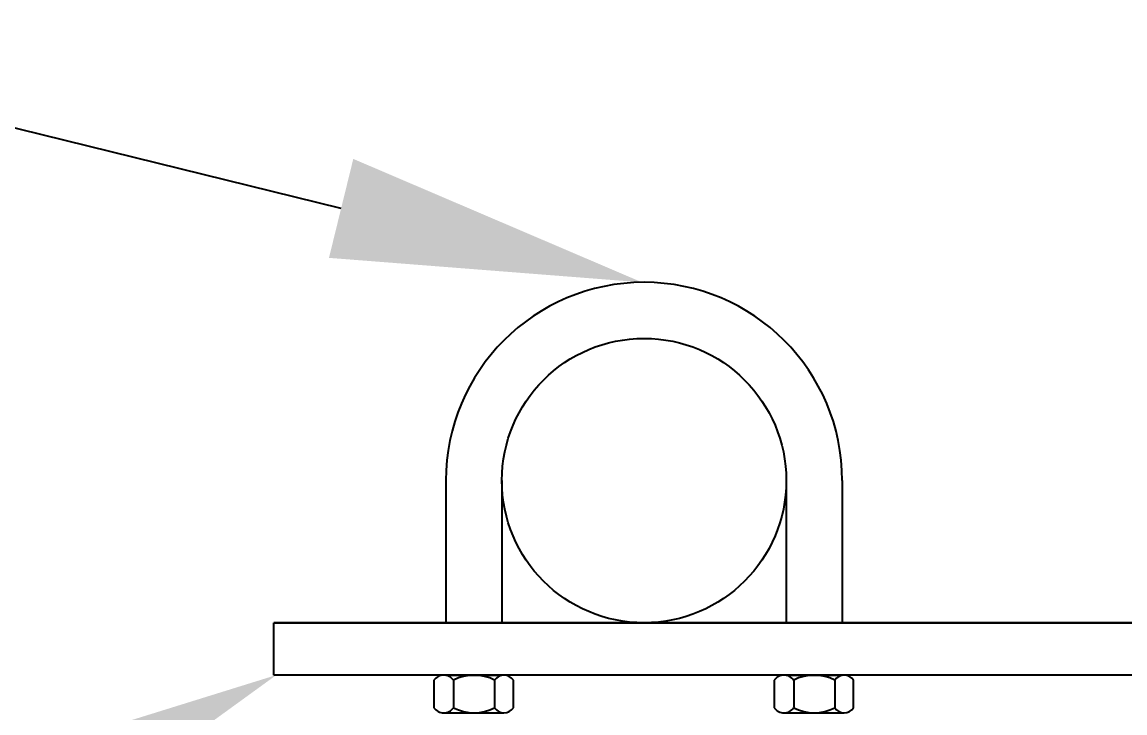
# Model space of a CAD drawing. Header units: millimetres. Extents: x -17263 to -7565, y 1486 to 4446.
# Drawn here: x -14830.4 to -14732.2, y 4296.9 to 4358.4 of the extents above; entities that cross this region are included whole.
import ezdxf
from ezdxf import colors
from ezdxf.entities.mleader import LeaderData, LeaderLine
from ezdxf.math import Vec2, Vec3

# ---------------------------------------------------------------- set-up
doc = ezdxf.new("R2010")
doc.units = ezdxf.units.MM
doc.layers.add('Canalización nueva', color=6, linetype='Continuous')
doc.styles.get("Standard").update_dxf_attribs({"font": 'arial.ttf'})

msp = doc.modelspace()

# ---------------------------------------------------------------- linework, layer by layer
at = {"layer": 'Canalización nueva'}
for p, q in [((-14792.683, 4317.558), (-14792.683, 4304.89)), ((-14787.691, 4317.558), (-14787.691, 4304.89)), ((-14762.354, 4317.558), (-14762.354, 4304.89)), ((-14757.363, 4317.558), (-14757.363, 4304.89)), ((-14808.005, 4300.235), (-14808.005, 4304.89)), ((-14808.005, 4304.89), (-14793.112, 4304.89)), ((-14628.945, 4304.89), (-14808.005, 4304.89)), ((-14793.112, 4304.89), (-14661.005, 4304.89)), ((-14670.72, 4300.235), (-14808.005, 4300.235)), ((-14787.508, 4300.235), (-14792.828, 4300.235)), ((-14792.683, 4300.235), (-14787.691, 4300.235)), ((-14757.198, 4300.235), (-14762.518, 4300.235)), ((-14762.354, 4300.235), (-14757.363, 4300.235)), ((-14793.739, 4299.776), (-14793.739, 4297.33)), ((-14792.002, 4299.803), (-14792.002, 4297.357)), ((-14788.337, 4299.803), (-14788.337, 4297.357)), ((-14786.669, 4297.33), (-14786.669, 4299.776)), ((-14763.429, 4299.776), (-14763.429, 4297.33)), ((-14761.692, 4299.803), (-14761.692, 4297.357)), ((-14758.027, 4299.803), (-14758.027, 4297.357)), ((-14756.359, 4297.33), (-14756.359, 4299.776)), ((-14792.87, 4296.871), (-14787.503, 4296.871)), ((-14762.561, 4296.871), (-14757.193, 4296.871))]:
    msp.add_line(p, q, dxfattribs=at)
at = {"layer": 'Canalización nueva', "ltscale": 25}
for p, q in [((-14787.503, 4300.235), (-14792.87, 4300.235)), ((-14757.193, 4300.235), (-14762.561, 4300.235))]:
    msp.add_line(p, q, dxfattribs=at)
at = {"layer": 'Canalización nueva'}
msp.add_circle((-14775.023, 4317.558), 12.668, dxfattribs=at)
for centre, radius, start, end in [((-14775.023, 4317.558), 17.66, 0, 180), ((-14762.561, 4299.182), 1.052, 34.34513, 145.65487), ((-14759.859, 4296.346), 3.889, 61.89292, 118.10708), ((-14757.193, 4299.246), 0.988, 32.40518, 147.59478), ((-14792.87, 4297.924), 1.052, 214.34513, 325.65487), ((-14790.169, 4300.76), 3.889, 241.89292, 298.10708), ((-14787.503, 4297.86), 0.988, 212.40518, 327.59478), ((-14762.561, 4297.924), 1.052, 214.34513, 325.65487), ((-14759.859, 4300.76), 3.889, 241.89292, 298.10708), ((-14757.193, 4297.86), 0.988, 212.40518, 327.59478)]:
    msp.add_arc(centre, radius, start, end, dxfattribs=at)
at = {"layer": 'Canalización nueva', "ltscale": 25}
for centre, radius, start, end in [((-14792.87, 4299.182), 1.052, 34.34513, 145.65487), ((-14790.169, 4296.346), 3.889, 61.89292, 118.10708), ((-14787.503, 4299.246), 0.988, 32.40518, 147.59478)]:
    msp.add_arc(centre, radius, start, end, dxfattribs=at)

# ---------------------------------------------------------------- leaders
at = {"layer": 'Canalización nueva'}
ml = msp.add_multileader_mtext('Standard', dxfattribs=at)
ml.set_content('\\A1;{\\Fromans|c0;\\W0.85;Grampa U Bolt 1" }', color=256)
ml.set_leader_properties()
ml.build(insert=Vec2(0, 0))
ml.multileader.update_dxf_attribs({"dogleg_length": 0.36, "arrow_head_size": 27.606})
ctx = ml.context
ctx.base_point, ctx.char_height, ctx.arrow_head_size, ctx.landing_gap_size, ctx.plane_origin = Vec3(-15094.133, 4369.474), 15, 27.606, 0.00994, Vec3(-15224.646, 4470.632)
notes = []
notes.append((ctx, [(1, (1, 1, 0), (-14914.646, 4369.474), (-1, 0), 0.36, [(0, [(-14775.203, 4335.217)], 0, [])])]))
ctx.mtext.insert, ctx.mtext.width, ctx.mtext.flow_direction = Vec3(-15094.123, 4379.474), 587.02173, 5
ml = msp.add_multileader_mtext('Standard', dxfattribs=at)
ml.set_content('\\A1;{\\Fromans|c0;\\W0.85;Planchuela laminada\\P25,4x4,7 mm }', color=256)
ml.set_leader_properties()
ml.build(insert=Vec2(0, 0))
ml.multileader.update_dxf_attribs({"dogleg_length": 0.36, "arrow_head_size": 27.606})
ctx = ml.context
ctx.base_point, ctx.char_height, ctx.arrow_head_size, ctx.landing_gap_size, ctx.plane_origin = Vec3(-15078.131, 4262.935), 15, 27.606, 0.00994, Vec3(-14771.021, 4246.75)
notes.append((ctx, [(1, (1, 1, 0), (-14882.251, 4262.935), (-1, 0), 0.36, [(0, [(-14807.793, 4300.235)], 0, [])])]))
ctx.mtext.insert, ctx.mtext.width, ctx.mtext.flow_direction = Vec3(-15078.121, 4271.863), 587.02173, 5
for ctx, leaders in notes:
    for number, flags, end, landing, length, lines in leaders:
        leader = LeaderData()
        leader.index, (leader.has_last_leader_line, leader.has_dogleg_vector, leader.attachment_direction) = number, flags
        leader.last_leader_point, leader.dogleg_vector, leader.dogleg_length = Vec3(end), Vec3(landing), length
        for number, points, colour, breaks in lines:
            line = LeaderLine()
            line.index, line.vertices, line.color, line.breaks = number, Vec3.list(points), colors.encode_raw_color(colour), breaks
            leader.lines.append(line)
        ctx.leaders.append(leader)

doc.saveas('drawing.dxf')
